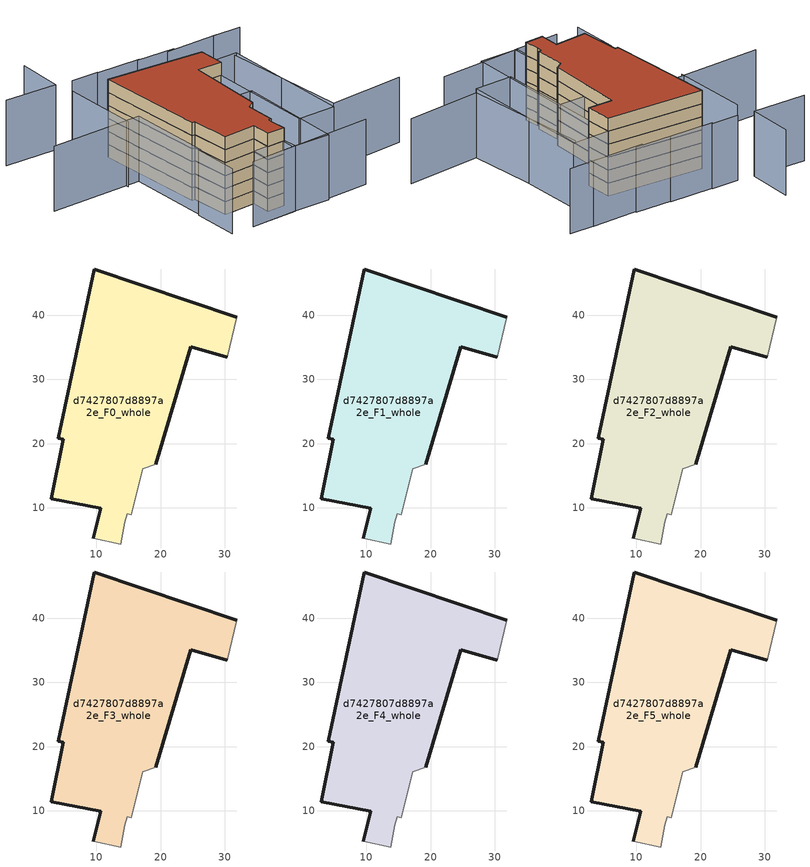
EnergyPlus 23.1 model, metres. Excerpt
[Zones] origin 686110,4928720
d7427807d8897a2e_F0_whole
 floor ground (EU_floor_Construction): 15.45,8.98 17.24,16.14 19.24,16.78 24.67,35.12 30.38,33.43 31.82,39.67 9.62,47.19 4.04,20.87 4.81,20.72 2.98,11.44 10.68,9.94 9.52,5.32 13.79,4.39 14.39,7.75 14.79,9.13 z0
 wall outside (EU_wall_Construction): 30.38,33.43 24.67,35.12 19.24,16.78 / 9.52,5.32 10.68,9.94 2.98,11.44 4.81,20.72 4.04,20.87 9.62,47.19 31.82,39.67 z0:3
 wall adiabatic (EU_wall_Construction): 31.82,39.67 30.38,33.43 / 19.24,16.78 17.24,16.14 15.45,8.98 14.79,9.13 14.39,7.75 13.79,4.39 9.52,5.32 z0:3
d7427807d8897a2e_F1_whole
 floor to d7427807d8897a2e_F0_whole (EU_floor_Construction): 15.45,8.98 17.24,16.14 19.24,16.78 24.67,35.12 30.38,33.43 31.82,39.67 9.62,47.19 4.04,20.87 4.81,20.72 2.98,11.44 10.68,9.94 9.52,5.32 13.79,4.39 14.39,7.75 14.79,9.13 z3
 wall outside (EU_wall_Construction): 30.38,33.43 24.67,35.12 19.24,16.78 / 9.52,5.32 10.68,9.94 2.98,11.44 4.81,20.72 4.04,20.87 9.62,47.19 31.82,39.67 z3:6
 wall adiabatic (EU_wall_Construction): 31.82,39.67 30.38,33.43 / 19.24,16.78 17.24,16.14 15.45,8.98 14.79,9.13 14.39,7.75 13.79,4.39 9.52,5.32 z3:6
d7427807d8897a2e_F2_whole
 floor to d7427807d8897a2e_F1_whole (EU_floor_Construction): 15.45,8.98 17.24,16.14 19.24,16.78 24.67,35.12 30.38,33.43 31.82,39.67 9.62,47.19 4.04,20.87 4.81,20.72 2.98,11.44 10.68,9.94 9.52,5.32 13.79,4.39 14.39,7.75 14.79,9.13 z6
 wall outside (EU_wall_Construction): 30.38,33.43 24.67,35.12 19.24,16.78 / 9.52,5.32 10.68,9.94 2.98,11.44 4.81,20.72 4.04,20.87 9.62,47.19 31.82,39.67 z6:9
 wall adiabatic (EU_wall_Construction): 31.82,39.67 30.38,33.43 / 19.24,16.78 17.24,16.14 15.45,8.98 14.79,9.13 14.39,7.75 13.79,4.39 9.52,5.32 z6:9
d7427807d8897a2e_F3_whole
 floor to d7427807d8897a2e_F2_whole (EU_floor_Construction): 15.45,8.98 17.24,16.14 19.24,16.78 24.67,35.12 30.38,33.43 31.82,39.67 9.62,47.19 4.04,20.87 4.81,20.72 2.98,11.44 10.68,9.94 9.52,5.32 13.79,4.39 14.39,7.75 14.79,9.13 z9
 wall outside (EU_wall_Construction): 30.38,33.43 24.67,35.12 19.24,16.78 / 9.52,5.32 10.68,9.94 2.98,11.44 4.81,20.72 4.04,20.87 9.62,47.19 31.82,39.67 z9:12
 wall adiabatic (EU_wall_Construction): 31.82,39.67 30.38,33.43 / 19.24,16.78 17.24,16.14 15.45,8.98 14.79,9.13 14.39,7.75 13.79,4.39 9.52,5.32 z9:12
d7427807d8897a2e_F4_whole
 floor to d7427807d8897a2e_F3_whole (EU_floor_Construction): 15.45,8.98 17.24,16.14 19.24,16.78 24.67,35.12 30.38,33.43 31.82,39.67 9.62,47.19 4.04,20.87 4.81,20.72 2.98,11.44 10.68,9.94 9.52,5.32 13.79,4.39 14.39,7.75 14.79,9.13 z12
 wall outside (EU_wall_Construction): 30.38,33.43 24.67,35.12 19.24,16.78 / 9.52,5.32 10.68,9.94 2.98,11.44 4.81,20.72 4.04,20.87 9.62,47.19 31.82,39.67 z12:15
 wall adiabatic (EU_wall_Construction): 31.82,39.67 30.38,33.43 / 19.24,16.78 17.24,16.14 15.45,8.98 14.79,9.13 14.39,7.75 13.79,4.39 9.52,5.32 z12:15
d7427807d8897a2e_F5_whole
 floor to d7427807d8897a2e_F4_whole (EU_floor_Construction): 15.45,8.98 17.24,16.14 19.24,16.78 24.67,35.12 30.38,33.43 31.82,39.67 9.62,47.19 4.04,20.87 4.81,20.72 2.98,11.44 10.68,9.94 9.52,5.32 13.79,4.39 14.39,7.75 14.79,9.13 z15
 wall outside (EU_wall_Construction): 30.38,33.43 24.67,35.12 19.24,16.78 / 9.52,5.32 10.68,9.94 2.98,11.44 4.81,20.72 4.04,20.87 9.62,47.19 31.82,39.67 z15:18
 wall adiabatic (EU_wall_Construction): 31.82,39.67 30.38,33.43 / 19.24,16.78 17.24,16.14 15.45,8.98 14.79,9.13 14.39,7.75 13.79,4.39 9.52,5.32 z15:18
 roof outside (EU_roof_Construction): 31.82,39.67 30.38,33.43 24.67,35.12 19.24,16.78 17.24,16.14 15.45,8.98 14.79,9.13 14.39,7.75 13.79,4.39 9.52,5.32 10.68,9.94 2.98,11.44 4.81,20.72 4.04,20.87 9.62,47.19 z18
shading: 2.02,3.39 32.11,-2.94 / -0.59,15.62 -3.21,4.83 / 52.02,3.73 34.1,6.97 / 34.1,6.97 39.53,37.02 / -17.28,40.47 4.57,35.19 / 4.57,35.19 -0.22,15.37 / 5.69,53.28 1.25,35.44 / 9.02,68.47 5.98,58 / 5.98,58 -6.24,61.55 / 15.99,54.62 9.5,56.36 / 50.63,44.16 44.09,46.03 / 44.76,45.86 32.48,49.02 / 34.24,48.86 25.4,51.47 / 25.89,51.5 15.58,54.42 / 13.19,1.04 5.2,2.72 / 5.2,2.72 5.93,6.19 / 5.93,6.19 13.92,4.51 / 13.92,4.51 13.19,1.04 / 28.4,24.04 21.68,-1.22 / 21.68,-1.22 12.64,1.19 / 12.64,1.19 19.37,26.45 / 19.37,26.45 28.4,24.04 / 23.82,8.12 31.82,39.67 / 31.82,39.67 40.66,37.43 / 40.66,37.43 32.66,5.88 / 32.66,5.88 23.82,8.12 z0:15
[Building]
EU S2 Campaign: North Axis=0; Terrain=City; Solar Distribution=FullExterior
[Site:Location]
Bologna: Latitude=44.5; Longitude=11.25; Time Zone=1; Elevation=37
[SizingPeriod:WeatherFileDays]
AnnualSizingPeriod: Begin Month=1; Begin Day of Month=1; End Month=12; End Day of Month=31; Day of Week for Start Day=Monday; Use Weather File Daylight Saving Period=No; Use Weather File Rain and Snow Indicators=No
[MATERIAL]
EU_InternalMass_Material: Roughness=MediumRough; Thickness=0.1; Conductivity=1; Density=1800; Specific Heat=900; Thermal Absorptance=0.9; Solar Absorptance=0.7; Visible Absorptance=0.7
[MATERIAL:NOMASS] Roughness=MediumRough; Thermal Absorptance=0.9; Solar Absorptance=0.7; Visible Absorptance=0.7
Name | Thermal Resistance
EU_wall_NoMass | 0.905828
EU_roof_NoMass | 0.37593
EU_floor_NoMass | 0.67114
[CONSTRUCTION]
EU_wall_Construction: EU_wall_NoMass
EU_roof_Construction: EU_roof_NoMass
EU_floor_Construction: EU_floor_NoMass
EU_InternalMass_Construction: EU_InternalMass_Material
[ZONE] Type=1; Multiplier=1; Ceiling Height=autocalculate; Floor Area=autocalculate; Part of Total Floor Area=Yes
Name | Volume
d7427807d8897a2e_F0_whole | 1846.66
d7427807d8897a2e_F1_whole; d7427807d8897a2e_F2_whole; d7427807d8897a2e_F3_whole; d7427807d8897a2e_F4_whole; d7427807d8897a2e_F5_whole | 1846.67
[INTERNALMASS] Construction=EU_InternalMass_Construction; Surface Area=570.876
Name | Zone or ZoneList
d7427807d8897a2e_F0_whole_EU_InternalMass | d7427807d8897a2e_F0_whole
d7427807d8897a2e_F1_whole_EU_InternalMass | d7427807d8897a2e_F1_whole
d7427807d8897a2e_F2_whole_EU_InternalMass | d7427807d8897a2e_F2_whole
d7427807d8897a2e_F3_whole_EU_InternalMass | d7427807d8897a2e_F3_whole
d7427807d8897a2e_F4_whole_EU_InternalMass | d7427807d8897a2e_F4_whole
d7427807d8897a2e_F5_whole_EU_InternalMass | d7427807d8897a2e_F5_whole
[OTHEREQUIPMENT] Fuel Type=Electricity; Design Level Calculation Method=Watts/Area; Power per Zone Floor Area=1; Fraction Latent=0; Fraction Radiant=0; Fraction Lost=0; Carbon Dioxide Generation Rate=0; EndUse Subcategory=EU_Step8_InternalGains
Name | Zone or ZoneList or Space or SpaceList | Schedule
EU_Step8_InternalGain_d7427807d8897a2e_F0_whole_f000 | d7427807d8897a2e_F0_whole | EU_Step8_GainSchedule_d7427807d8897a2e_F0_whole_f000
EU_Step8_InternalGain_d7427807d8897a2e_F1_whole_f000 | d7427807d8897a2e_F1_whole | EU_Step8_GainSchedule_d7427807d8897a2e_F1_whole_f000
EU_Step8_InternalGain_d7427807d8897a2e_F2_whole_f000 | d7427807d8897a2e_F2_whole | EU_Step8_GainSchedule_d7427807d8897a2e_F2_whole_f000
EU_Step8_InternalGain_d7427807d8897a2e_F3_whole_f000 | d7427807d8897a2e_F3_whole | EU_Step8_GainSchedule_d7427807d8897a2e_F3_whole_f000
EU_Step8_InternalGain_d7427807d8897a2e_F4_whole_f000 | d7427807d8897a2e_F4_whole | EU_Step8_GainSchedule_d7427807d8897a2e_F4_whole_f000
EU_Step8_InternalGain_d7427807d8897a2e_F5_whole_f000 | d7427807d8897a2e_F5_whole | EU_Step8_GainSchedule_d7427807d8897a2e_F5_whole_f000
[ZONEVENTILATION:DESIGNFLOWRATE] Schedule=EU_AlwaysOn; Design Flow Rate Calculation Method=AirChanges/Hour; Air Changes per Hour=0.73129; Ventilation Type=Natural; Fan Pressure Rise=0; Fan Total Efficiency=1; Constant Term Coefficient=1; Temperature Term Coefficient=0; Velocity Term Coefficient=0; Velocity Squared Term Coefficient=0; Minimum Indoor Temperature=-100; Maximum Indoor Temperature=100; Delta Temperature=-100; Minimum Outdoor Temperature=-100; Maximum Outdoor Temperature=100; Maximum Wind Speed=40
Name | Zone or ZoneList or Space or SpaceList
EU_ConstantAir_d7427807d8897a2e_F0_whole | d7427807d8897a2e_F0_whole
EU_ConstantAir_d7427807d8897a2e_F1_whole | d7427807d8897a2e_F1_whole
EU_ConstantAir_d7427807d8897a2e_F2_whole | d7427807d8897a2e_F2_whole
EU_ConstantAir_d7427807d8897a2e_F3_whole | d7427807d8897a2e_F3_whole
EU_ConstantAir_d7427807d8897a2e_F4_whole | d7427807d8897a2e_F4_whole
EU_ConstantAir_d7427807d8897a2e_F5_whole | d7427807d8897a2e_F5_whole
[HVACTEMPLATE:THERMOSTAT] Constant Heating Setpoint=20; Constant Cooling Setpoint=50
EU_HeatOnly_d7427807d8897a2e_F0_whole; EU_HeatOnly_d7427807d8897a2e_F1_whole; EU_HeatOnly_d7427807d8897a2e_F2_whole; EU_HeatOnly_d7427807d8897a2e_F3_whole; EU_HeatOnly_d7427807d8897a2e_F4_whole; EU_HeatOnly_d7427807d8897a2e_F5_whole
[HVACTEMPLATE:ZONE:IDEALLOADSAIRSYSTEM] System Availability Schedule=EU_AlwaysOn; Maximum Heating Supply Air Temperature=50; Minimum Cooling Supply Air Temperature=13; Maximum Heating Supply Air Humidity Ratio=0.0156; Minimum Cooling Supply Air Humidity Ratio=0.0077; Heating Limit=NoLimit; Cooling Limit=NoLimit; Heating Availability Schedule=EU_AlwaysOn; Cooling Availability Schedule=EU_CoolingOff; Dehumidification Control Type=ConstantSensibleHeatRatio; Cooling Sensible Heat Ratio=0.7; Dehumidification Setpoint=60; Humidification Control Type=None; Humidification Setpoint=30; Outdoor Air Method=None; Outdoor Air Flow Rate per Person=0.00944; Outdoor Air Flow Rate per Zone Floor Area=0; Outdoor Air Flow Rate per Zone=0; Demand Controlled Ventilation Type=None; Outdoor Air Economizer Type=NoEconomizer; Heat Recovery Type=None; Sensible Heat Recovery Effectiveness=0.7; Latent Heat Recovery Effectiveness=0.65
Name | Template Thermostat
d7427807d8897a2e_F0_whole | EU_HeatOnly_d7427807d8897a2e_F0_whole
d7427807d8897a2e_F1_whole | EU_HeatOnly_d7427807d8897a2e_F1_whole
d7427807d8897a2e_F2_whole | EU_HeatOnly_d7427807d8897a2e_F2_whole
d7427807d8897a2e_F3_whole | EU_HeatOnly_d7427807d8897a2e_F3_whole
d7427807d8897a2e_F4_whole | EU_HeatOnly_d7427807d8897a2e_F4_whole
d7427807d8897a2e_F5_whole | EU_HeatOnly_d7427807d8897a2e_F5_whole
[SIZING:ZONE] Zone Cooling Design Supply Air Temperature Input Method=SupplyAirTemperature; Zone Cooling Design Supply Air Temperature=13; Zone Heating Design Supply Air Temperature Input Method=SupplyAirTemperature; Zone Heating Design Supply Air Temperature=50; Zone Cooling Design Supply Air Humidity Ratio=0.008; Zone Heating Design Supply Air Humidity Ratio=0.008; Cooling Design Air Flow Method=DesignDay; Cooling Design Air Flow Rate=0; Cooling Minimum Air Flow per Zone Floor Area=0.000762; Cooling Minimum Air Flow=0; Cooling Minimum Air Flow Fraction=0.2; Heating Design Air Flow Method=DesignDay; Heating Design Air Flow Rate=0; Heating Maximum Air Flow per Zone Floor Area=0.002032; Heating Maximum Air Flow=0.141576; Heating Maximum Air Flow Fraction=0.3; Account for Dedicated Outdoor Air System=No; Dedicated Outdoor Air System Control Strategy=NeutralSupplyAir; Dedicated Outdoor Air Low Setpoint Temperature for Design=autosize; Dedicated Outdoor Air High Setpoint Temperature for Design=autosize; Zone Load Sizing Method=Sensible Load Only No Latent Load; Zone Latent Cooling Design Supply Air Humidity Ratio Input Method=HumidityRatioDifference; Zone Cooling Design Supply Air Humidity Ratio Difference=0.005; Zone Latent Heating Design Supply Air Humidity Ratio Input Method=HumidityRatioDifference; Zone Humidification Design Supply Air Humidity Ratio Difference=0.005
d7427807d8897a2e_F0_whole; d7427807d8897a2e_F1_whole; d7427807d8897a2e_F2_whole; d7427807d8897a2e_F3_whole; d7427807d8897a2e_F4_whole; d7427807d8897a2e_F5_whole
[SCHEDULE:CONSTANT]
Name | Hourly Value
EU_AlwaysOn | 1
EU_CoolingOff | 0
[SCHEDULE:FILE] Column Number=1; Rows to Skip at Top=0; Number of Hours of Data=8760; Column Separator=Comma; Interpolate to Timestep=No; Minutes per Item=60; Adjust Schedule for Daylight Savings=Yes
Name | File
EU_Step8_GainSchedule_d7427807d8897a2e_F0_whole_f000 | ../../schedules/d7427807d8897a2e/d7427807d8897a2e_F0_whole_f000_gain.csv
EU_Step8_GainSchedule_d7427807d8897a2e_F1_whole_f000 | ../../schedules/d7427807d8897a2e/d7427807d8897a2e_F1_whole_f000_gain.csv
EU_Step8_GainSchedule_d7427807d8897a2e_F2_whole_f000 | ../../schedules/d7427807d8897a2e/d7427807d8897a2e_F2_whole_f000_gain.csv
EU_Step8_GainSchedule_d7427807d8897a2e_F3_whole_f000 | ../../schedules/d7427807d8897a2e/d7427807d8897a2e_F3_whole_f000_gain.csv
EU_Step8_GainSchedule_d7427807d8897a2e_F4_whole_f000 | ../../schedules/d7427807d8897a2e/d7427807d8897a2e_F4_whole_f000_gain.csv
EU_Step8_GainSchedule_d7427807d8897a2e_F5_whole_f000 | ../../schedules/d7427807d8897a2e/d7427807d8897a2e_F5_whole_f000_gain.csv
